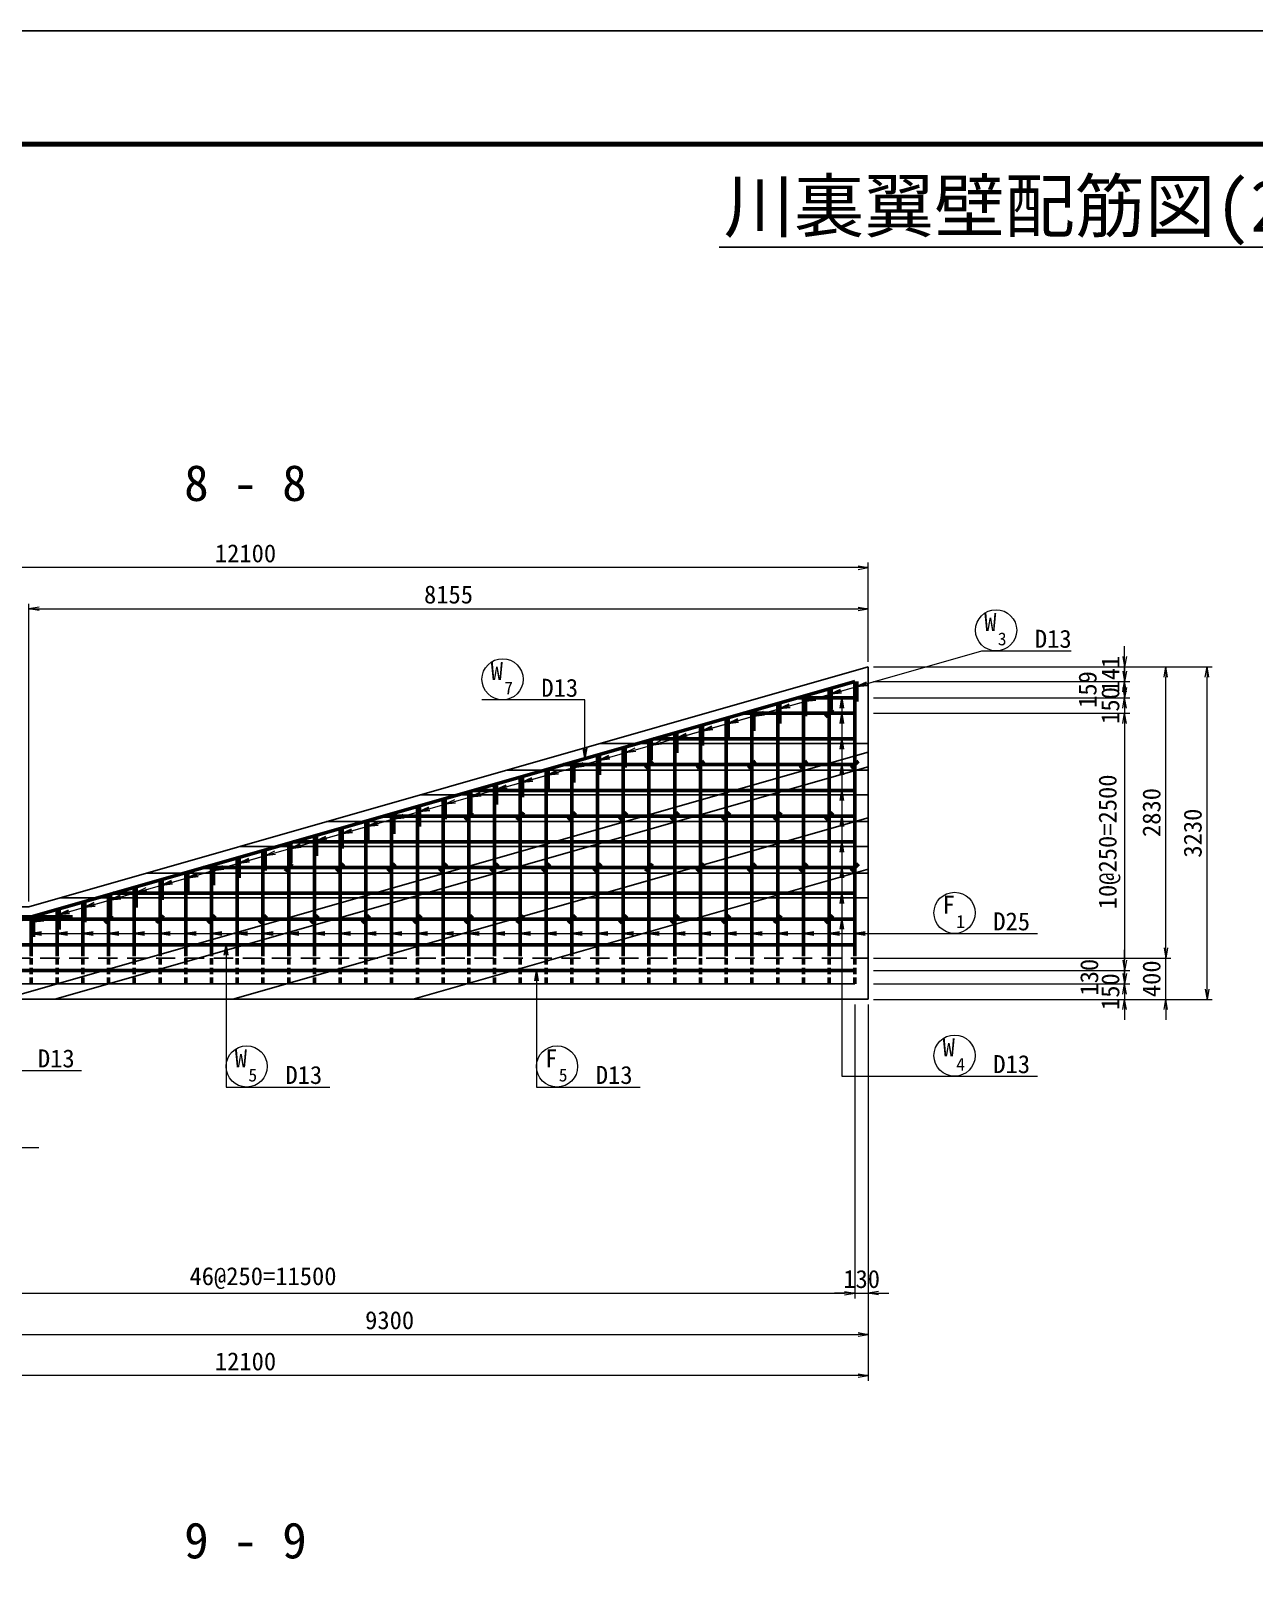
# Model space of a CAD drawing. Header units: millimetres. Extents: x 0 to 126150, y 0 to 29700.
# Drawn here: x 53448 to 65329, y 14660 to 29700 of the extents above; entities that cross this region are included whole.
import ezdxf
from ezdxf.enums import TextEntityAlignment as Align

# ---------------------------------------------------------------- set-up
doc = ezdxf.new("R2010")
doc.units = ezdxf.units.MM
doc.header["$LTSCALE"] = 500
doc.linetypes.add('DASHED2', pattern=[0.375, 0.25, -0.125])
doc.layers.get('Defpoints').update_dxf_attribs({"color": 8})
for name, color, linetype, lineweight in [('D-STR', 3, 'Continuous', 25), ('D-STR-DIM', 7, 'Continuous', 13), ('D-STR-HTXT', 4, 'Continuous', 13), ('D-STR-STR1', 1, 'Continuous', 50), ('D-STR-STR2', 40, 'Continuous', 50), ('D-STR-STR3', 2, 'Continuous', 50), ('D-STR-STR5', 40, 'Continuous', 50), ('D-STR-TXT', 7, 'Continuous', 13), ('D-TTL', 2, 'Continuous', 140), ('D-TTL-LINE', 7, 'Continuous', 25), ('D-TTL-TXT', 7, 'Continuous', 25)]:
    doc.layers.add(name, color=color, linetype=linetype, lineweight=lineweight)
doc.styles.add('MS ゴシック', font='')
doc.styles.add('YOKO_GOTHIC', font='')
doc.styles.get('MS ゴシック').set_extended_font_data('MS Gothic')
doc.styles.get('YOKO_GOTHIC').set_extended_font_data('MS Gothic')
doc.dimstyles.new('S50', dxfattribs={"dimscale": 50, "dimtxt": 3.5, "dimasz": 2, "dimexe": 1, "dimexo": 1, "dimgap": 1, "dimtad": 1, "dimdec": 0, "dimzin": 1, "dimdsep": 46, "dimtxsty": 'YOKO_GOTHIC', "dimblk": 'OPEN', "dimcen": 0, "dimclrd": 256, "dimclre": 256, "dimclrt": 256, "dimaunit": 1, "dimadec": 3, "dimazin": 0, "dimtfac": 1, "dimtdec": 0, "dimtix": 1, "dimtmove": 2, "dimatfit": 3, "dimldrblk": 'OPEN', "dimfxl": 1, "dimlwd": -1, "dimlwe": -1, "dimarcsym": 2})

# ---------------------------------------------------------------- blocks, each defined once
blk = doc.blocks.new('_Open')
at = {"color": 0, "linetype": 'ByBlock', "lineweight": -2}
for p, q in [((-1, 0.17), (0, 0)), ((-1, -0.17), (0, 0)), ((0, 0), (-1, 0))]:
    blk.add_line(p, q, dxfattribs=at)
blk = doc.blocks.new('*D125')
at = {"layer": 'D-STR-DIM', "ltscale": 1500, "transparency": 16777216}
for p, q in [((53427, 21242), (53427, 24136)), ((53527, 24086), (61482, 24086)), ((61582, 23572), (61582, 24136))]:
    blk.add_line(p, q, dxfattribs=at)
at = {"layer": 'Defpoints', "color": 0, "ltscale": 1500, "transparency": 16777216}
for p in [(61582, 24086), (61582, 23522), (53427, 21192)]:
    blk.add_point(p, dxfattribs=at)
at = {"layer": 'D-STR-DIM', "ltscale": 1500, "transparency": 16777216, "xscale": 100, "yscale": 100, "zscale": 100, "rotation": 180}
blk.add_blockref('_Open', (53427, 24086), dxfattribs=at)
at = {"layer": 'D-STR-DIM', "ltscale": 1500, "transparency": 16777216, "xscale": 100, "yscale": 100, "zscale": 100}
blk.add_blockref('_Open', (61582, 24086), dxfattribs=at)
at = {"layer": 'D-STR-DIM', "ltscale": 1500, "transparency": 16777216, "insert": (57504, 24224), "char_height": 175, "attachment_point": 5, "style": 'YOKO_GOTHIC'}
blk.add_mtext('8155', dxfattribs=at)
blk = doc.blocks.new('*D126')
at = {"layer": 'D-STR-DIM', "ltscale": 1500, "transparency": 16777216}
for p, q in [((49482, 21242), (49482, 24536)), ((61582, 23572), (61582, 24536)), ((61482, 24486), (49582, 24486))]:
    blk.add_line(p, q, dxfattribs=at)
at = {"layer": 'Defpoints', "color": 0, "ltscale": 1500, "transparency": 16777216}
for p in [(49482, 24486), (61582, 23522), (49482, 21192)]:
    blk.add_point(p, dxfattribs=at)
at = {"layer": 'D-STR-DIM', "ltscale": 1500, "transparency": 16777216, "xscale": 100, "yscale": 100, "zscale": 100, "rotation": 180}
blk.add_blockref('_Open', (49482, 24486), dxfattribs=at)
at = {"layer": 'D-STR-DIM', "ltscale": 1500, "transparency": 16777216, "xscale": 100, "yscale": 100, "zscale": 100}
blk.add_blockref('_Open', (61582, 24486), dxfattribs=at)
at = {"layer": 'D-STR-DIM', "ltscale": 1500, "transparency": 16777216, "insert": (55532, 24624), "char_height": 175, "attachment_point": 5, "style": 'YOKO_GOTHIC'}
blk.add_mtext('12100', dxfattribs=at)
blk = doc.blocks.new('*D130')
at = {"layer": 'D-STR-DIM', "ltscale": 1500, "transparency": 16777216}
for p, q in [((61452, 20242), (61452, 17387)), ((49952, 19642), (49952, 17387)), ((50052, 17437), (61352, 17437))]:
    blk.add_line(p, q, dxfattribs=at)
at = {"layer": 'Defpoints', "color": 0, "ltscale": 1500, "transparency": 16777216}
for p in [(61452, 20292), (49952, 19692), (61452, 17437)]:
    blk.add_point(p, dxfattribs=at)
at = {"layer": 'D-STR-DIM', "ltscale": 1500, "transparency": 16777216, "xscale": 100, "yscale": 100, "zscale": 100, "rotation": 180}
blk.add_blockref('_Open', (49952, 17437), dxfattribs=at)
at = {"layer": 'D-STR-DIM', "ltscale": 1500, "transparency": 16777216, "xscale": 100, "yscale": 100, "zscale": 100}
blk.add_blockref('_Open', (61452, 17437), dxfattribs=at)
at = {"layer": 'D-STR-DIM', "ltscale": 1500, "transparency": 16777216, "insert": (55702, 17584), "char_height": 175, "attachment_point": 5, "style": 'YOKO_GOTHIC'}
blk.add_mtext('46@250=11500', dxfattribs=at)
blk = doc.blocks.new('*D131')
at = {"layer": 'D-STR-DIM', "ltscale": 1500, "transparency": 16777216}
for p, q in [((61452, 20242), (61452, 17387)), ((61582, 20242), (61582, 17387)), ((61352, 17437), (61252, 17437)), ((61452, 17437), (61582, 17437)), ((61682, 17437), (61782, 17437))]:
    blk.add_line(p, q, dxfattribs=at)
at = {"layer": 'Defpoints', "color": 0, "ltscale": 1500, "transparency": 16777216}
for p in [(61452, 20292), (61582, 20292), (61582, 17437)]:
    blk.add_point(p, dxfattribs=at)
at = {"layer": 'D-STR-DIM', "ltscale": 1500, "transparency": 16777216, "xscale": 100, "yscale": 100, "zscale": 100}
blk.add_blockref('_Open', (61452, 17437), dxfattribs=at)
at = {"layer": 'D-STR-DIM', "ltscale": 1500, "transparency": 16777216, "xscale": 100, "yscale": 100, "zscale": 100, "rotation": 180}
blk.add_blockref('_Open', (61582, 17437), dxfattribs=at)
at = {"layer": 'D-STR-DIM', "ltscale": 1500, "transparency": 16777216, "insert": (61517, 17574), "char_height": 175, "attachment_point": 5, "style": 'YOKO_GOTHIC'}
blk.add_mtext('130', dxfattribs=at)
blk = doc.blocks.new('*D140')
at = {"layer": 'D-STR-DIM', "ltscale": 1500, "transparency": 16777216}
for p, q in [((61582, 20242), (61582, 16987)), ((52282, 19642), (52282, 16987)), ((52382, 17037), (61482, 17037))]:
    blk.add_line(p, q, dxfattribs=at)
at = {"layer": 'Defpoints', "color": 0, "ltscale": 1500, "transparency": 16777216}
for p in [(61582, 20292), (52282, 19692), (61582, 17037)]:
    blk.add_point(p, dxfattribs=at)
at = {"layer": 'D-STR-DIM', "ltscale": 1500, "transparency": 16777216, "xscale": 100, "yscale": 100, "zscale": 100, "rotation": 180}
blk.add_blockref('_Open', (52282, 17037), dxfattribs=at)
at = {"layer": 'D-STR-DIM', "ltscale": 1500, "transparency": 16777216, "xscale": 100, "yscale": 100, "zscale": 100}
blk.add_blockref('_Open', (61582, 17037), dxfattribs=at)
at = {"layer": 'D-STR-DIM', "ltscale": 1500, "transparency": 16777216, "insert": (56932, 17174), "char_height": 175, "attachment_point": 5, "style": 'YOKO_GOTHIC'}
blk.add_mtext('9300', dxfattribs=at)
blk = doc.blocks.new('*D141')
at = {"layer": 'D-STR-DIM', "ltscale": 1500, "transparency": 16777216}
for p, q in [((61582, 20242), (61582, 16587)), ((49482, 19642), (49482, 16587)), ((61482, 16637), (49582, 16637))]:
    blk.add_line(p, q, dxfattribs=at)
at = {"layer": 'Defpoints', "color": 0, "ltscale": 1500, "transparency": 16777216}
for p in [(61582, 20292), (49482, 19692), (49482, 16637)]:
    blk.add_point(p, dxfattribs=at)
at = {"layer": 'D-STR-DIM', "ltscale": 1500, "transparency": 16777216, "xscale": 100, "yscale": 100, "zscale": 100, "rotation": 180}
blk.add_blockref('_Open', (49482, 16637), dxfattribs=at)
at = {"layer": 'D-STR-DIM', "ltscale": 1500, "transparency": 16777216, "xscale": 100, "yscale": 100, "zscale": 100}
blk.add_blockref('_Open', (61582, 16637), dxfattribs=at)
at = {"layer": 'D-STR-DIM', "ltscale": 1500, "transparency": 16777216, "insert": (55532, 16774), "char_height": 175, "attachment_point": 5, "style": 'YOKO_GOTHIC'}
blk.add_mtext('12100', dxfattribs=at)
blk = doc.blocks.new('*D433')
at = {"layer": 'D-STR-DIM', "ltscale": 1500, "transparency": 16777216}
for p, q in [((64072, 23622), (64072, 23722)), ((61632, 23522), (64122, 23522)), ((64072, 23522), (64072, 23381)), ((61632, 23381), (64122, 23381)), ((64072, 23281), (64072, 23181))]:
    blk.add_line(p, q, dxfattribs=at)
at = {"layer": 'Defpoints', "color": 0, "ltscale": 1500, "transparency": 16777216}
for p in [(61582, 23522), (61582, 23381), (64072, 23381)]:
    blk.add_point(p, dxfattribs=at)
at = {"layer": 'D-STR-DIM', "ltscale": 1500, "transparency": 16777216, "xscale": 100, "yscale": 100, "zscale": 100}
for p, rotation in [((64072, 23522), 270), ((64072, 23381), 90)]:
    blk.add_blockref('_Open', p, dxfattribs=dict(at, rotation=rotation))
at = {"layer": 'D-STR-DIM', "ltscale": 1500, "transparency": 16777216, "insert": (63934, 23452), "char_height": 175, "attachment_point": 5, "rotation": 90, "style": 'YOKO_GOTHIC'}
blk.add_mtext('141', dxfattribs=at)
blk = doc.blocks.new('*D434')
at = {"layer": 'D-STR-DIM', "ltscale": 1500, "transparency": 16777216}
for p, q in [((64072, 23481), (64072, 23581)), ((61632, 23381), (64122, 23381)), ((64072, 23381), (64072, 23222)), ((61632, 23222), (64122, 23222)), ((64072, 23122), (64072, 23022))]:
    blk.add_line(p, q, dxfattribs=at)
at = {"layer": 'Defpoints', "color": 0, "ltscale": 1500, "transparency": 16777216}
for p in [(61582, 23381), (61582, 23222), (64072, 23222)]:
    blk.add_point(p, dxfattribs=at)
at = {"layer": 'D-STR-DIM', "ltscale": 1500, "transparency": 16777216, "xscale": 100, "yscale": 100, "zscale": 100}
for p, rotation in [((64072, 23381), 270), ((64072, 23222), 90)]:
    blk.add_blockref('_Open', p, dxfattribs=dict(at, rotation=rotation))
at = {"layer": 'D-STR-DIM', "ltscale": 1500, "transparency": 16777216, "insert": (63713, 23302), "char_height": 175, "attachment_point": 5, "rotation": 90, "style": 'YOKO_GOTHIC'}
blk.add_mtext('159', dxfattribs=at)
blk = doc.blocks.new('*D435')
at = {"layer": 'D-STR-DIM', "ltscale": 1500, "transparency": 16777216}
for p, q in [((64072, 23322), (64072, 23422)), ((61632, 23222), (64122, 23222)), ((64072, 23222), (64072, 23072)), ((61632, 23072), (64122, 23072)), ((64072, 22972), (64072, 22872))]:
    blk.add_line(p, q, dxfattribs=at)
at = {"layer": 'Defpoints', "color": 0, "ltscale": 1500, "transparency": 16777216}
for p in [(61582, 23222), (61582, 23072), (64072, 23072)]:
    blk.add_point(p, dxfattribs=at)
at = {"layer": 'D-STR-DIM', "ltscale": 1500, "transparency": 16777216, "xscale": 100, "yscale": 100, "zscale": 100}
for p, rotation in [((64072, 23222), 270), ((64072, 23072), 90)]:
    blk.add_blockref('_Open', p, dxfattribs=dict(at, rotation=rotation))
at = {"layer": 'D-STR-DIM', "ltscale": 1500, "transparency": 16777216, "insert": (63934, 23147), "char_height": 175, "attachment_point": 5, "rotation": 90, "style": 'YOKO_GOTHIC'}
blk.add_mtext('150', dxfattribs=at)
blk = doc.blocks.new('*D436')
at = {"layer": 'D-STR-DIM', "ltscale": 1500, "transparency": 16777216}
for p, q in [((61632, 23072), (64122, 23072)), ((64072, 22972), (64072, 20672)), ((61632, 20572), (64122, 20572))]:
    blk.add_line(p, q, dxfattribs=at)
at = {"layer": 'Defpoints', "color": 0, "ltscale": 1500, "transparency": 16777216}
for p in [(61582, 23072), (61582, 20572), (64072, 20572)]:
    blk.add_point(p, dxfattribs=at)
at = {"layer": 'D-STR-DIM', "ltscale": 1500, "transparency": 16777216, "xscale": 100, "yscale": 100, "zscale": 100}
for p, rotation in [((64072, 23072), 90), ((64072, 20572), 270)]:
    blk.add_blockref('_Open', p, dxfattribs=dict(at, rotation=rotation))
at = {"layer": 'D-STR-DIM', "ltscale": 1500, "transparency": 16777216, "insert": (63925, 21822), "char_height": 175, "attachment_point": 5, "rotation": 90, "style": 'YOKO_GOTHIC'}
blk.add_mtext('10@250=2500', dxfattribs=at)
blk = doc.blocks.new('*D437')
at = {"layer": 'D-STR-DIM', "ltscale": 1500, "transparency": 16777216}
for p, q in [((64072, 20672), (64072, 20772)), ((61632, 20572), (64122, 20572)), ((64072, 20572), (64072, 20442)), ((61632, 20442), (64122, 20442)), ((64072, 20342), (64072, 20242))]:
    blk.add_line(p, q, dxfattribs=at)
at = {"layer": 'Defpoints', "color": 0, "ltscale": 1500, "transparency": 16777216}
for p in [(61582, 20572), (61582, 20442), (64072, 20442)]:
    blk.add_point(p, dxfattribs=at)
at = {"layer": 'D-STR-DIM', "ltscale": 1500, "transparency": 16777216, "xscale": 100, "yscale": 100, "zscale": 100}
for p, rotation in [((64072, 20572), 270), ((64072, 20442), 90)]:
    blk.add_blockref('_Open', p, dxfattribs=dict(at, rotation=rotation))
at = {"layer": 'D-STR-DIM', "ltscale": 1500, "transparency": 16777216, "insert": (63729, 20507), "char_height": 175, "attachment_point": 5, "rotation": 90, "style": 'YOKO_GOTHIC'}
blk.add_mtext('130', dxfattribs=at)
blk = doc.blocks.new('*D438')
at = {"layer": 'D-STR-DIM', "ltscale": 1500, "transparency": 16777216}
for p, q in [((64072, 20542), (64072, 20642)), ((61632, 20442), (64122, 20442)), ((64072, 20442), (64072, 20292)), ((61632, 20292), (64122, 20292)), ((64072, 20192), (64072, 20092))]:
    blk.add_line(p, q, dxfattribs=at)
at = {"layer": 'Defpoints', "color": 0, "ltscale": 1500, "transparency": 16777216}
for p in [(61582, 20442), (61582, 20292), (64072, 20292)]:
    blk.add_point(p, dxfattribs=at)
at = {"layer": 'D-STR-DIM', "ltscale": 1500, "transparency": 16777216, "xscale": 100, "yscale": 100, "zscale": 100}
for p, rotation in [((64072, 20442), 270), ((64072, 20292), 90)]:
    blk.add_blockref('_Open', p, dxfattribs=dict(at, rotation=rotation))
at = {"layer": 'D-STR-DIM', "ltscale": 1500, "transparency": 16777216, "insert": (63934, 20367), "char_height": 175, "attachment_point": 5, "rotation": 90, "style": 'YOKO_GOTHIC'}
blk.add_mtext('150', dxfattribs=at)
blk = doc.blocks.new('*D439')
at = {"layer": 'D-STR-DIM', "ltscale": 1500, "transparency": 16777216}
for p, q in [((64472, 20792), (64472, 20892)), ((61632, 20692), (64522, 20692)), ((64472, 20292), (64472, 20692)), ((61632, 20292), (64522, 20292)), ((64472, 20192), (64472, 20092))]:
    blk.add_line(p, q, dxfattribs=at)
at = {"layer": 'Defpoints', "color": 0, "ltscale": 1500, "transparency": 16777216}
for p in [(61582, 20692), (64472, 20692), (61582, 20292)]:
    blk.add_point(p, dxfattribs=at)
at = {"layer": 'D-STR-DIM', "ltscale": 1500, "transparency": 16777216, "xscale": 100, "yscale": 100, "zscale": 100}
for p, rotation in [((64472, 20692), 270), ((64472, 20292), 90)]:
    blk.add_blockref('_Open', p, dxfattribs=dict(at, rotation=rotation))
at = {"layer": 'D-STR-DIM', "ltscale": 1500, "transparency": 16777216, "insert": (64334, 20492), "char_height": 175, "attachment_point": 5, "rotation": 90, "style": 'YOKO_GOTHIC'}
blk.add_mtext('400', dxfattribs=at)
blk = doc.blocks.new('*D440')
at = {"layer": 'D-STR-DIM', "ltscale": 1500, "transparency": 16777216}
for p, q in [((61632, 23522), (64522, 23522)), ((64472, 20792), (64472, 23422)), ((61632, 20692), (64522, 20692))]:
    blk.add_line(p, q, dxfattribs=at)
at = {"layer": 'Defpoints', "color": 0, "ltscale": 1500, "transparency": 16777216}
for p in [(61582, 23522), (64472, 23522), (61582, 20692)]:
    blk.add_point(p, dxfattribs=at)
at = {"layer": 'D-STR-DIM', "ltscale": 1500, "transparency": 16777216, "xscale": 100, "yscale": 100, "zscale": 100}
for p, rotation in [((64472, 23522), 90), ((64472, 20692), 270)]:
    blk.add_blockref('_Open', p, dxfattribs=dict(at, rotation=rotation))
at = {"layer": 'D-STR-DIM', "ltscale": 1500, "transparency": 16777216, "insert": (64334, 22107), "char_height": 175, "attachment_point": 5, "rotation": 90, "style": 'YOKO_GOTHIC'}
blk.add_mtext('2830', dxfattribs=at)
blk = doc.blocks.new('*D441')
at = {"layer": 'D-STR-DIM', "ltscale": 1500, "transparency": 16777216}
for p, q in [((61632, 23522), (64922, 23522)), ((64872, 20392), (64872, 23422)), ((61632, 20292), (64922, 20292))]:
    blk.add_line(p, q, dxfattribs=at)
at = {"layer": 'Defpoints', "color": 0, "ltscale": 1500, "transparency": 16777216}
for p in [(61582, 23522), (64872, 23522), (61582, 20292)]:
    blk.add_point(p, dxfattribs=at)
at = {"layer": 'D-STR-DIM', "ltscale": 1500, "transparency": 16777216, "xscale": 100, "yscale": 100, "zscale": 100}
for p, rotation in [((64872, 23522), 90), ((64872, 20292), 270)]:
    blk.add_blockref('_Open', p, dxfattribs=dict(at, rotation=rotation))
at = {"layer": 'D-STR-DIM', "ltscale": 1500, "transparency": 16777216, "insert": (64734, 21907), "char_height": 175, "attachment_point": 5, "rotation": 90, "style": 'YOKO_GOTHIC'}
blk.add_mtext('3230', dxfattribs=at)

msp = doc.modelspace()

# ---------------------------------------------------------------- linework, layer by layer
at = {"layer": 'D-STR'}
for p, q in [((61581.5, 23522.1), (61581.5, 20292.3)), ((61581.5, 20292.3), (52281.5, 20292.3))]:
    msp.add_line(p, q, dxfattribs=at)
at = {"layer": 'D-STR', "linetype": 'DASHED2', "ltscale": 1.5}
msp.add_line((49881.5, 20692.3), (61581.5, 20692.3), dxfattribs=at)
at = {"layer": 'D-STR'}
msp.add_lwpolyline([(49481.5, 21192.3), (53427, 21192.3), (61581.5, 23522.1)], dxfattribs=at)
at = {"layer": 'D-STR-HTXT'}
for p, q in [((52938.9, 19600.8), (53938.9, 19600.8)), ((55343.4, 19440.2), (56350, 19440.2)), ((58358.4, 19440.2), (59365, 19440.2))]:
    msp.add_line(p, q, dxfattribs=at)
for centre in [(62823.3, 23877.4), (58029.3, 23401.4), (62419.6, 21132.5), (62419.6, 19745.3), (55543.4, 19640.2), (58558.4, 19640.2)]:
    msp.add_circle(centre, 200, dxfattribs=at)
at = {"layer": 'D-STR-STR1'}
for p, q in [((61451.5, 23381), (61451.5, 20712.3)), ((60701.5, 23166.7), (60701.5, 20712.3)), ((60896, 23222.3), (61451.5, 23222.3)), ((60951.5, 23238.1), (60951.5, 20712.3)), ((61201.5, 23309.6), (61201.5, 20712.3)), ((60201.5, 23023.9), (60201.5, 20712.3)), ((60371, 23072.3), (61451.5, 23072.3)), ((60451.5, 23095.3), (60451.5, 20712.3)), ((59701.5, 22881), (59701.5, 20712.3)), ((59951.5, 22952.4), (59951.5, 20712.3)), ((59201.5, 22738.1), (59201.5, 20712.3)), ((59451.5, 22809.6), (59451.5, 20712.3)), ((59496, 22822.3), (61451.5, 22822.3)), ((58621, 22572.3), (61451.5, 22572.3)), ((58701.5, 22595.3), (58701.5, 20712.3)), ((58951.5, 22666.7), (58951.5, 20712.3)), ((58201.5, 22452.4), (58201.5, 20712.3)), ((58451.5, 22523.9), (58451.5, 20712.3)), ((57701.5, 22309.6), (57701.5, 20712.3)), ((57746, 22322.3), (61451.5, 22322.3)), ((57951.5, 22381), (57951.5, 20712.3)), ((57201.5, 22166.7), (57201.5, 20712.3)), ((57451.5, 22238.1), (57451.5, 20712.3)), ((56701.5, 22023.9), (56701.5, 20712.3)), ((56871, 22072.3), (61451.5, 22072.3)), ((56951.5, 22095.3), (56951.5, 20712.3)), ((55951.5, 21809.6), (55951.5, 20712.3)), ((55996, 21822.3), (61451.5, 21822.3)), ((56201.5, 21881), (56201.5, 20712.3)), ((56451.5, 21952.4), (56451.5, 20712.3)), ((55451.5, 21666.7), (55451.5, 20712.3)), ((55701.5, 21738.1), (55701.5, 20712.3)), ((54951.5, 21523.9), (54951.5, 20712.3)), ((55121, 21572.3), (61451.5, 21572.3)), ((55201.5, 21595.3), (55201.5, 20712.3)), ((54451.5, 21381), (54451.5, 20712.3)), ((54701.5, 21452.4), (54701.5, 20712.3)), ((53951.5, 21238.1), (53951.5, 20712.3)), ((54201.5, 21309.6), (54201.5, 20712.3)), ((54246, 21322.3), (61451.5, 21322.3)), ((53371, 21072.3), (61451.5, 21072.3)), ((53451.5, 21095.3), (53451.5, 20712.3)), ((53701.5, 21166.7), (53701.5, 20712.3)), ((49601.5, 20822.3), (61451.5, 20822.3)), ((49601.5, 20572.3), (61451.5, 20572.3))]:
    msp.add_line(p, q, dxfattribs=at)
at = {"layer": 'D-STR-STR1', "linetype": 'DASHED2', "ltscale": 0.5}
for p, q in [((53451.5, 20442.3), (53451.5, 20712.3)), ((53701.5, 20442.3), (53701.5, 20712.3)), ((53951.5, 20442.3), (53951.5, 20712.3)), ((54201.5, 20442.3), (54201.5, 20712.3)), ((54451.5, 20442.3), (54451.5, 20712.3)), ((54701.5, 20442.3), (54701.5, 20712.3)), ((54951.5, 20442.3), (54951.5, 20712.3)), ((55201.5, 20442.3), (55201.5, 20712.3)), ((55451.5, 20442.3), (55451.5, 20712.3)), ((55701.5, 20442.3), (55701.5, 20712.3)), ((55951.5, 20442.3), (55951.5, 20712.3)), ((56201.5, 20442.3), (56201.5, 20712.3)), ((56451.5, 20442.3), (56451.5, 20712.3)), ((56701.5, 20442.3), (56701.5, 20712.3)), ((56951.5, 20442.3), (56951.5, 20712.3)), ((57201.5, 20442.3), (57201.5, 20712.3)), ((57451.5, 20442.3), (57451.5, 20712.3)), ((57701.5, 20442.3), (57701.5, 20712.3)), ((57951.5, 20442.3), (57951.5, 20712.3)), ((58201.5, 20442.3), (58201.5, 20712.3)), ((58451.5, 20442.3), (58451.5, 20712.3)), ((58701.5, 20442.3), (58701.5, 20712.3)), ((58951.5, 20442.3), (58951.5, 20712.3)), ((59201.5, 20442.3), (59201.5, 20712.3)), ((59451.5, 20442.3), (59451.5, 20712.3)), ((59701.5, 20442.3), (59701.5, 20712.3)), ((59951.5, 20442.3), (59951.5, 20712.3)), ((60201.5, 20442.3), (60201.5, 20712.3)), ((60451.5, 20442.3), (60451.5, 20712.3)), ((60701.5, 20442.3), (60701.5, 20712.3)), ((60951.5, 20442.3), (60951.5, 20712.3)), ((61201.5, 20442.3), (61201.5, 20712.3)), ((61451.5, 20442.3), (61451.5, 20712.3))]:
    msp.add_line(p, q, dxfattribs=at)
at = {"layer": 'D-STR-STR2'}
for p, q in [((53046.8, 20979.6), (61451.5, 23381)), ((49601.5, 21092.3), (53851, 21092.3))]:
    msp.add_line(p, q, dxfattribs=at)
at = {"layer": 'D-STR-STR3'}
for p, q in [((61166.2, 23036.9), (61236.9, 23107.6)), ((59416.2, 22536.9), (59486.9, 22607.6)), ((59916.2, 22536.9), (59986.9, 22607.6)), ((60416.2, 22536.9), (60486.9, 22607.6)), ((60916.2, 22536.9), (60986.9, 22607.6)), ((61416.2, 22536.9), (61486.9, 22607.6)), ((57666.2, 22036.9), (57736.9, 22107.6)), ((58166.2, 22036.9), (58236.9, 22107.6)), ((58666.2, 22036.9), (58736.9, 22107.6)), ((59166.2, 22036.9), (59236.9, 22107.6)), ((59666.2, 22036.9), (59736.9, 22107.6)), ((60166.2, 22036.9), (60236.9, 22107.6)), ((60666.2, 22036.9), (60736.9, 22107.6)), ((61166.2, 22036.9), (61236.9, 22107.6)), ((55916.2, 21536.9), (55986.9, 21607.6)), ((56416.2, 21536.9), (56486.9, 21607.6)), ((56916.2, 21536.9), (56986.9, 21607.6)), ((57416.2, 21536.9), (57486.9, 21607.6)), ((57916.2, 21536.9), (57986.9, 21607.6)), ((58416.2, 21536.9), (58486.9, 21607.6)), ((58916.2, 21536.9), (58986.9, 21607.6)), ((59416.2, 21536.9), (59486.9, 21607.6)), ((59916.2, 21536.9), (59986.9, 21607.6)), ((60416.2, 21536.9), (60486.9, 21607.6)), ((60916.2, 21536.9), (60986.9, 21607.6)), ((61416.2, 21536.9), (61486.9, 21607.6)), ((54166.2, 21036.9), (54236.9, 21107.6)), ((54666.2, 21036.9), (54736.9, 21107.6)), ((55166.2, 21036.9), (55236.9, 21107.6)), ((55666.2, 21036.9), (55736.9, 21107.6)), ((56166.2, 21036.9), (56236.9, 21107.6)), ((56666.2, 21036.9), (56736.9, 21107.6)), ((57166.2, 21036.9), (57236.9, 21107.6)), ((57666.2, 21036.9), (57736.9, 21107.6)), ((58166.2, 21036.9), (58236.9, 21107.6)), ((58666.2, 21036.9), (58736.9, 21107.6)), ((59166.2, 21036.9), (59236.9, 21107.6)), ((59666.2, 21036.9), (59736.9, 21107.6)), ((60166.2, 21036.9), (60236.9, 21107.6)), ((60666.2, 21036.9), (60736.9, 21107.6)), ((61166.2, 21036.9), (61236.9, 21107.6))]:
    msp.add_line(p, q, dxfattribs=at)
at = {"layer": 'D-STR-STR5'}
for p, q in [((61471.5, 23381), (61471.5, 23186)), ((60721.5, 23166.7), (60721.5, 22971.7)), ((60971.5, 23238.1), (60971.5, 23043.1)), ((61221.5, 23309.6), (61221.5, 23114.6)), ((60221.5, 23023.9), (60221.5, 22828.9)), ((60471.5, 23095.3), (60471.5, 22900.3)), ((59721.5, 22881), (59721.5, 22686)), ((59971.5, 22952.4), (59971.5, 22757.4)), ((59221.5, 22738.1), (59221.5, 22543.1)), ((59471.5, 22809.6), (59471.5, 22614.6)), ((58721.5, 22595.3), (58721.5, 22400.3)), ((58971.5, 22666.7), (58971.5, 22471.7)), ((58221.5, 22452.4), (58221.5, 22257.4)), ((58471.5, 22523.9), (58471.5, 22328.9)), ((57721.5, 22309.6), (57721.5, 22114.6)), ((57971.5, 22381), (57971.5, 22186)), ((57221.5, 22166.7), (57221.5, 21971.7)), ((57471.5, 22238.1), (57471.5, 22043.1)), ((56721.5, 22023.9), (56721.5, 21828.9)), ((56971.5, 22095.3), (56971.5, 21900.3)), ((55971.5, 21809.6), (55971.5, 21614.6)), ((56221.5, 21881), (56221.5, 21686)), ((56471.5, 21952.4), (56471.5, 21757.4)), ((55471.5, 21666.7), (55471.5, 21471.7)), ((55721.5, 21738.1), (55721.5, 21543.1)), ((54971.5, 21523.9), (54971.5, 21328.9)), ((55221.5, 21595.3), (55221.5, 21400.3)), ((54471.5, 21381), (54471.5, 21186)), ((54721.5, 21452.4), (54721.5, 21257.4)), ((53971.5, 21238.1), (53971.5, 21043.1)), ((54221.5, 21309.6), (54221.5, 21114.6)), ((53471.5, 21095.3), (53471.5, 20900.3)), ((53721.5, 21166.7), (53721.5, 20971.7))]:
    msp.add_line(p, q, dxfattribs=at)
at = {"layer": 'D-TTL'}
msp.add_lwpolyline([(43075, 28600), (43075, 1100), (83075, 1100), (83075, 28600)], close=True, dxfattribs=at)
at = {"layer": 'D-TTL-LINE'}
msp.add_line((60133.1, 27600), (66016.9, 27600), dxfattribs=at)
at = {"layer": 'Defpoints'}
for p, q in [((61581.5, 22778.3), (58978, 22778.3)), ((61581.5, 22692.6), (53180.5, 20292.3)), ((61581.5, 22549.7), (53680.5, 20292.3)), ((61581.5, 22518.3), (58068, 22518.3)), ((61581.5, 22278.3), (57228, 22278.3)), ((61581.5, 22055.4), (55410.5, 20292.3)), ((61581.5, 22018.3), (56318, 22018.3)), ((61581.5, 21778.3), (55478, 21778.3)), ((61581.5, 21518.3), (54568, 21518.3)), ((61581.5, 21555.4), (57160.5, 20292.3)), ((61581.5, 21278.3), (53728, 21278.3)), ((49601.5, 20442.3), (61451.5, 20442.3))]:
    msp.add_line(p, q, dxfattribs=at)
at = {"layer": 'Defpoints', "color": 1}
msp.add_lwpolyline([(42050, 29700), (42050, 0), (84100, 0), (84100, 29700)], close=True, dxfattribs=at)

# ---------------------------------------------------------------- block references
at = {"layer": 'D-STR-HTXT'}
for p, xscale, yscale, zscale, rotation in [((59221.5, 22687.6), 100, 100, 100, 195.9453959009201), ((59471.5, 22759), 100, 100, 100, 195.9453959009201), ((57471.5, 22187.6), 100, 100, 100, 195.9453959009201), ((55721.5, 21687.6), 100, 100, 100, 195.9453959009201), ((54471.5, 21330.5), 99.99999999999999, 99.99999999999999, 99.99999999999999, 195.9453959009173)]:
    msp.add_blockref('_Open', p, dxfattribs=dict(at, xscale=xscale, yscale=yscale, zscale=zscale, rotation=rotation))

# ---------------------------------------------------------------- texts
at = {"layer": 'D-STR-TXT', "style": 'YOKO_GOTHIC'}
for s, height, p in [('8 - 8', 350, (55531.5, 25133.7)), ('W', 175, (62767, 23869.1)), ('3', 125, (62882.7, 23731.3)), ('W', 175, (57973.1, 23393.1)), ('7', 125, (58088.7, 23255.3)), ('F', 175, (62363.3, 21124.2)), ('1', 125, (62479, 20986.4)), ('W', 175, (62363.3, 19737)), ('4', 125, (62479, 19599.2)), ('5', 125, (55602.8, 19494.1)), ('5', 125, (58617.8, 19494.1)), ('9 - 9', 350, (55531.5, 14860.9))]:
    msp.add_text(s, height=height, dxfattribs=at).set_placement(p, align=Align.CENTER)
for s, p in [('D13', (63199.8, 23707.4)), ('D13', (58405.9, 23231.4)), ('D25', (62796.1, 20962.5)), ('D13', (53515.4, 19630.8)), ('D13', (62796.1, 19575.3)), ('D13', (55920, 19470.2)), ('D13', (58934.9, 19470.2))]:
    msp.add_text(s, height=175, dxfattribs=at).set_placement(p)
at = {"layer": 'D-STR-TXT', "linetype": 'DASHED2', "ltscale": 0.5, "style": 'YOKO_GOTHIC'}
for s, p in [('W', (55487.2, 19631.9)), ('F', (58502.1, 19631.9))]:
    msp.add_text(s, height=175, dxfattribs=at).set_placement(p, align=Align.CENTER)
at = {"layer": 'D-TTL-TXT', "style": 'MS ゴシック'}
msp.add_text('川裏翼壁配筋図(2)', height=500, dxfattribs=at).set_placement((63075, 27600), align=Align.BOTTOM_CENTER)

# ---------------------------------------------------------------- dimensions: what is measured, and where the dimension line sits
at = {"layer": 'D-STR-DIM', "ltscale": 1500}
for base, p1, p2, picture, middle in [((49481.5, 24486.1), (61581.5, 23522.1), (49481.5, 21192.3), '*D126', (55531.5, 24623.6)), ((61581.538, 24086.0772), (53427.0151, 21192.2782), (61581.538, 23522.1419), '*D125', (57504.2765, 24223.5772)), ((49481.5, 16637), (61581.5, 20292.3), (49481.5, 19692.3), '*D141', (55531.5, 16774.5)), ((61581.5, 17037), (52281.5, 19692.3), (61581.5, 20292.3), '*D140', (56931.5, 17174.5)), ((61581.5, 17437), (61451.5, 20292.3), (61581.5, 20292.3), '*D131', (61516.5, 17574.5))]:
    dim = msp.add_linear_dim(base=base, p1=p1, p2=p2, dimstyle='S50', dxfattribs=at)
    dim.commit()
    dim.dimension.update_dxf_attribs({"geometry": picture, "text_midpoint": middle})
for base, p1, p2, picture, middle in [((64072, 23381), (61581.5, 23522.1), (61581.5, 23381), '*D433', (63934.5, 23451.6)), ((64472, 23522.1), (61581.5, 20692.3), (61581.5, 23522.1), '*D440', (64334.5, 22107.2)), ((64872, 23522.1), (61581.5, 20292.3), (61581.5, 23522.1), '*D441', (64734.5, 21907.2)), ((64072, 23072.3), (61581.5, 23222.3), (61581.5, 23072.3), '*D435', (63934.5, 23147.3)), ((64472, 20692.3), (61581.5, 20292.3), (61581.5, 20692.3), '*D439', (64334.5, 20492.3)), ((64072, 20292.3), (61581.5, 20442.3), (61581.5, 20292.3), '*D438', (63934.5, 20367.3))]:
    dim = msp.add_linear_dim(base=base, p1=p1, p2=p2, angle=90, dimstyle='S50', dxfattribs=at)
    dim.commit()
    dim.dimension.update_dxf_attribs({"geometry": picture, "text_midpoint": middle})
for base, p1, p2, picture, middle in [((64072, 23222.3), (61581.5, 23381), (61581.5, 23222.3), '*D434', (63713.5, 23301.6)), ((64072, 20442.3), (61581.5, 20572.3), (61581.5, 20442.3), '*D437', (63729.4, 20507.3))]:
    dim = msp.add_linear_dim(base=base, p1=p1, p2=p2, angle=90, dimstyle='S50', dxfattribs=at)
    dim.commit()
    dim.dimension.update_dxf_attribs({"geometry": picture, "text_midpoint": middle, "dimtype": 160})
dim = msp.add_linear_dim(base=(64072, 20572.3), p1=(61581.5, 23072.3), p2=(61581.5, 20572.3), angle=90, text='10@250=<>', dimstyle='S50', dxfattribs=at)
dim.commit()
dim.dimension.update_dxf_attribs({"geometry": '*D436', "text_midpoint": (63925.2, 21822.3)})
dim = msp.add_linear_dim(base=(61451.5, 17437), p1=(49951.5, 19692.3), p2=(61451.5, 20292.3), text='46@250=<>', dimstyle='S50', dxfattribs=at)
dim.commit()
dim.dimension.update_dxf_attribs({"geometry": '*D130', "text_midpoint": (55701.5, 17583.8)})

# ---------------------------------------------------------------- leaders
at = {"layer": 'D-STR-HTXT'}
for points in [[(53471.5, 21044.8), (62685.9, 23677.4), (63553.8, 23677.4)], [(61221.5, 23259), (61514.8, 23342.8)], [(61471.5, 23330.5), (61764.8, 23414.2)], [(58829.3, 22631.8), (58829.3, 23201.4), (57829.3, 23201.4)], [(60721.5, 23116.2), (61014.8, 23200)], [(60971.5, 23187.6), (61264.8, 23271.4)], [(61325.2, 23222.3), (61325.2, 19545.3), (63226.2, 19545.3)], [(60221.5, 22973.3), (60514.8, 23057.1)], [(60471.5, 23044.8), (60764.8, 23128.5)], [(61325.2, 23072.3), (61325.2, 22744.8)], [(59721.5, 22830.5), (60014.8, 22914.2)], [(59971.5, 22901.9), (60264.8, 22985.7)], [(61325.2, 22822.3), (61325.2, 22494.8)], [(58721.5, 22544.8), (59021.1, 22630.3)], [(58971.5, 22616.2), (59271.1, 22701.8)], [(61325.2, 22572.3), (61325.2, 22244.8)], [(57971.5, 22330.5), (58271.1, 22416.1)], [(58221.5, 22401.9), (58521.1, 22487.5)], [(58471.5, 22473.3), (58771.1, 22558.9)], [(57721.5, 22259), (58106.7, 22369.1)], [(61325.2, 22322.3), (61325.2, 21994.8)], [(56971.5, 22044.8), (57236.3, 22120.4)], [(57221.5, 22116.2), (57506.3, 22197.5)], [(56471.5, 21901.9), (56756.3, 21983.2)], [(56721.5, 21973.3), (57006.3, 22054.7)], [(61325.2, 22072.3), (61325.2, 21744.8)], [(55971.5, 21759), (56336.7, 21863.4)], [(56221.5, 21830.5), (56506.3, 21911.8)], [(61325.2, 21822.3), (61325.2, 21494.8)], [(55471.5, 21616.2), (55756.4, 21697.6)], [(54971.5, 21473.3), (55256.4, 21554.7)], [(55221.5, 21544.8), (55506.4, 21626.1)], [(61325.2, 21572.3), (61325.2, 21244.8)], [(54221.5, 21259), (54586.7, 21363.4)], [(54721.5, 21401.9), (55086.7, 21506.2)], [(53721.5, 21116.2), (54099.2, 21224.1)], [(53971.5, 21187.6), (54349.2, 21295.5)], [(61325.2, 21322.3), (61325.2, 20994.8)], [(61325.2, 21072.3), (61325.2, 20744.8)], [(53451.5, 20932.5), (63226.2, 20932.5)], [(53701.5, 20932.5), (54073.9, 20932.5)], [(53951.5, 20932.5), (54323.9, 20932.5)], [(54201.5, 20932.5), (54573.9, 20932.5)], [(54451.5, 20932.5), (54823.9, 20932.5)], [(54701.5, 20932.5), (55073.9, 20932.5)], [(54951.5, 20932.5), (55323.9, 20932.5)], [(55201.5, 20932.5), (55573.9, 20932.5)], [(55451.5, 20932.5), (55823.9, 20932.5)], [(55701.5, 20932.5), (56073.9, 20932.5)], [(55951.5, 20932.5), (56323.9, 20932.5)], [(56201.5, 20932.5), (56573.9, 20932.5)], [(56451.5, 20932.5), (56823.9, 20932.5)], [(56701.5, 20932.5), (57073.9, 20932.5)], [(56951.5, 20932.5), (57323.9, 20932.5)], [(57201.5, 20932.5), (57573.9, 20932.5)], [(57451.5, 20932.5), (57823.9, 20932.5)], [(57701.5, 20932.5), (58073.9, 20932.5)], [(57951.5, 20932.5), (58323.9, 20932.5)], [(58201.5, 20932.5), (58573.9, 20932.5)], [(58451.5, 20932.5), (58823.9, 20932.5)], [(58701.5, 20932.5), (59073.9, 20932.5)], [(58951.5, 20932.5), (59323.9, 20932.5)], [(59201.5, 20932.5), (59573.9, 20932.5)], [(59451.5, 20932.5), (59823.9, 20932.5)], [(59701.5, 20932.5), (60073.9, 20932.5)], [(59951.5, 20932.5), (60323.9, 20932.5)], [(60201.5, 20932.5), (60573.9, 20932.5)], [(60451.5, 20932.5), (60823.9, 20932.5)], [(60701.5, 20932.5), (61073.9, 20932.5)], [(60951.5, 20932.5), (61323.9, 20932.5)], [(61201.5, 20932.5), (61573.9, 20932.5)], [(61451.5, 20932.5), (61823.9, 20932.5)], [(55343.4, 20822.3), (55343.4, 19440.2)], [(58358.4, 20572.3), (58358.4, 19440.2)], [(52064, 20192.3), (52064, 18853.6), (53525.9, 18853.6)]]:
    msp.add_leader(points, dimstyle='S50', dxfattribs=at)

doc.saveas('drawing.dxf')
